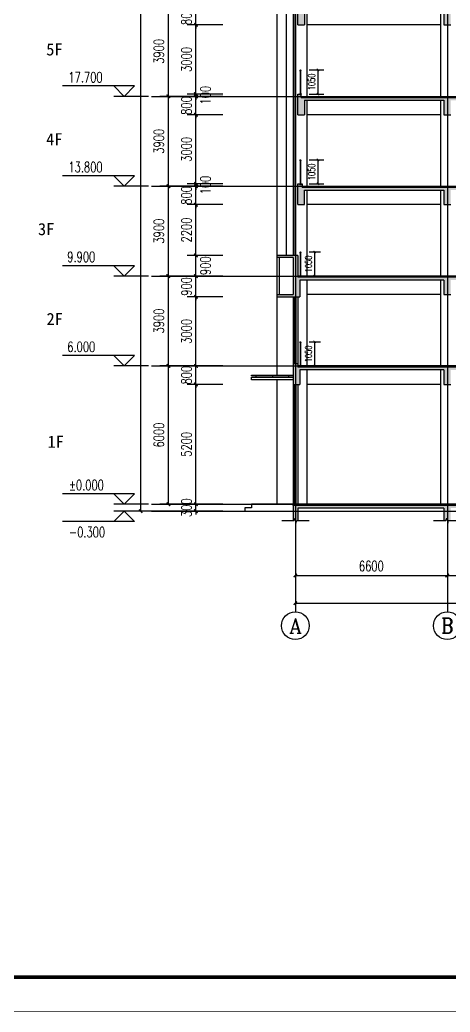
# Model space of a CAD drawing. Extents: x 1738711 to 2346805, y 1189731 to 2516152.
# Drawn here: x 2172381 to 2191072, y 1651790 to 1694852 of the extents above; entities that cross this region are included whole.
import ezdxf
from ezdxf.enums import TextEntityAlignment as Align

# ---------------------------------------------------------------- set-up
doc = ezdxf.new("R2010")
doc.units = 0
doc.header["$LTSCALE"] = 1000
doc.header["$MEASUREMENT"] = 0
for name, color, linetype, lineweight in [('_0', 7, 'Continuous', 25), ('填充', 252, 'Continuous', 5), ('栏杆', 6, 'Continuous', 15)]:
    doc.layers.add(name, color=color, linetype=linetype, lineweight=lineweight)
for name, color, linetype in [('AXIS', 3, 'Continuous'), ('AXIS_TEXT', 7, 'Continuous'), ('CONTINUOUS', 7, 'Continuous'), ('DIM_ELEV', 3, 'Continuous'), ('DIM_SYMB', 3, 'Continuous'), ('DOTE', 1, 'Continuous'), ('PUB_DIM', 3, 'Continuous'), ('PUB_TEXT', 7, 'Continuous'), ('TK', 4, 'Continuous'), ('WALL', 40, 'Continuous'), ('WINDOW', 144, 'Continuous'), ('切线', 35, 'Continuous'), ('看线', 8, 'Continuous')]:
    doc.layers.add(name, color=color, linetype=linetype)
doc.styles.add('_TCH_AXIS', font='COMPLEX', dxfattribs={"bigfont": 'GBCBIG'})
doc.styles.add('_TCH_DIM', font='SIMPLEX', dxfattribs={"bigfont": 'GBCBIG'})
doc.styles.add('_TCH_DIM_T3', font='SIMPLEX', dxfattribs={"width": 0.705882, "bigfont": 'GBCBIG'})
doc.styles.add('COMPLEX', font='COMPLEX')
doc.styles.add('STW', font='simhei_0.ttf')
doc.styles.add('宋体', font='SIMSUN.TTF', dxfattribs={"width": 0.75})
doc.dimstyles.new('_TCH_ARCH&&100', dxfattribs={"dimtxt": 297.5, "dimasz": 100, "dimexe": 250, "dimexo": 300, "dimgap": 126.25, "dimtad": 1, "dimdec": 0, "dimzin": 0, "dimdsep": 46, "dimtxsty": '_TCH_DIM_T3', "dimblk": 'ARCHTICK', "dimcen": 0.09, "dimclrt": 7, "dimazin": 2, "dimtfac": 1, "dimtdec": 0, "dimtix": 1, "dimtmove": 2, "dimatfit": 3, "dimfxl": 1, "dimtolj": 1, "dimtzin": 0, "dimarcsym": 0})
doc.dimstyles.new('_TCH_ARCH&&150', dxfattribs={"dimtxt": 446.25, "dimasz": 150, "dimexe": 375, "dimexo": 450, "dimgap": 189.375, "dimtad": 1, "dimdec": 0, "dimzin": 0, "dimdsep": 46, "dimtxsty": '_TCH_DIM_T3', "dimblk": 'ARCHTICK', "dimcen": 0.09, "dimclrt": 7, "dimazin": 2, "dimtfac": 1, "dimtdec": 0, "dimtix": 1, "dimtmove": 2, "dimatfit": 3, "dimfxl": 1, "dimtolj": 1, "dimtzin": 0, "dimarcsym": 0})

# ---------------------------------------------------------------- blocks, each defined once
blk = doc.blocks.new('gdfdgdfgdfbvfcxv')
at = {"layer": '填充'}
blk.add_line((264925, -67479), (264925, -67589), dxfattribs=at)
for points in [[(264919, -67480), (264829, -67480, -1), (264829, -67468), (264919, -67468)], [(264919, -67588), (264829, -67588, 1), (264829, -67600), (264919, -67600)]]:
    blk.add_lwpolyline(points, format="xyb", dxfattribs=at)
blk.add_lwpolyline([(264911, -67634), (264911, -67434), (264919, -67434), (264919, -67634)], close=True, dxfattribs=at)
blk.add_lwpolyline([(264911, -67634), (264911, -67434), (264919, -67434), (264919, -67634)], close=True, dxfattribs=at)
for centre, radius, start, end in [((264919, -67483), 4.5, 318.23878, 90), ((264915, -67488), 9.2, 330.31985, 59.74924), ((264919, -67495), 4.5, 318.23878, 90), ((264919, -67501), 4.5, 318.23878, 90), ((264919, -67507), 4.5, 318.23878, 90), ((264919, -67513), 4.5, 318.23878, 90), ((264919, -67519), 4.5, 318.23878, 90), ((264919, -67525), 4.5, 318.23878, 90), ((264919, -67531), 4.5, 318.23878, 90), ((264919, -67537), 4.5, 318.23878, 90), ((264919, -67543), 4.5, 318.23878, 90), ((264919, -67549), 4.5, 318.23878, 90), ((264919, -67555), 4.5, 318.23878, 90), ((264919, -67561), 4.5, 318.23878, 90), ((264919, -67567), 4.5, 318.23878, 90), ((264919, -67573), 4.5, 318.23878, 90), ((264919, -67579), 4.5, 318.23878, 90), ((264919, -67585), 4.5, 269.99996, 90)]:
    blk.add_arc(centre, radius, start, end, dxfattribs=at)
blk = doc.blocks.new('ghwerGWEGWEGW')
at = {"layer": '栏杆', "color": 6, "ltscale": 100}
for points in [[(2184611, 1556743), (2184611, 1557732)], [(2184641, 1556743), (2184641, 1557732)]]:
    blk.add_lwpolyline(points, dxfattribs=at)
blk.add_circle((2184626, 1557758), 30, dxfattribs=at)
at = {"layer": 'CONTINUOUS', "xscale": -0.384000000001397, "yscale": 0.384000000001397, "zscale": 0.384000000001397, "rotation": 270}
blk.add_blockref('gdfdgdfgdfbvfcxv', (2210561, 1455012), dxfattribs=at)
blk = doc.blocks.new('_ArchTick')
at = {"color": 0, "linetype": 'ByBlock', "const_width": 0.4}
blk.add_lwpolyline([(-0.5, -0.5), (0.5, 0.5)], dxfattribs=at)
blk = doc.blocks.new('*D3971')
at = {"layer": 'Defpoints', "color": 0, "transparency": 16777216}
for p in [(2184648, 1553988), (2185332, 1553988), (2184648, 1552938)]:
    blk.add_point(p, dxfattribs=at)
at = {"layer": 'PUB_DIM', "color": 0, "lineweight": -2, "transparency": 16777216}
for p, q in [((2184948, 1553988), (2185582, 1553988)), ((2185332, 1552938), (2185332, 1553988)), ((2184948, 1552938), (2185582, 1552938))]:
    blk.add_line(p, q, dxfattribs=at)
at = {"layer": 'PUB_DIM', "color": 0, "lineweight": -2, "transparency": 16777216, "xscale": 100, "yscale": 100, "zscale": 100}
for p, rotation in [((2185332, 1553988), 90), ((2185332, 1552938), 270)]:
    blk.add_blockref('_ArchTick', p, dxfattribs=dict(at, rotation=rotation))
at = {"layer": 'PUB_DIM', "color": 7, "transparency": 16777216, "insert": (2185057, 1553463), "char_height": 297.5, "attachment_point": 5, "rotation": 90, "style": '_TCH_DIM_T3'}
blk.add_mtext('\\A1;1050', dxfattribs=at)
blk = doc.blocks.new('hjashrtahreahe')
at = {"layer": 'TK', "color": 7, "const_width": 25}
blk.add_lwpolyline([(0, 59400), (84100, 59400), (84100, 0), (0, 0)], close=True, dxfattribs=at)
at = {"layer": 'TK', "color": 3, "const_width": 100}
blk.add_lwpolyline([(2500, 1000), (2500, 58400), (83100, 58400), (83100, 1000)], close=True, dxfattribs=at)
at = {"layer": 'TK', "style": '宋体', "width": 0.75}
for tag, height, p in [('项目负责人', 350, (6003, 57089)), ('专业负责人', 350, (6003, 56224)), ('设计人', 350, (6003, 55419)), ('版号1', 250, (77304, 22193)), ('时间1', 250, (82405, 22193)), ('版号2', 250, (77304, 21593)), ('时间2', 250, (82405, 21593)), ('版号3', 250, (77304, 20993)), ('时间3', 250, (82405, 20993)), ('建筑会签', 0.0001, (78978, 2403)), ('电气会签', 0.0001, (82128, 2403)), ('结构会签', 0.0001, (78978, 1803)), ('暖通会签', 0.0001, (82128, 1803)), ('给排水会签', 0.0001, (78978, 1250)), ('智能化会签', 0.0001, (82128, 1250))]:
    blk.add_attdef(tag, text='', height=height, dxfattribs=at).set_placement(p, align=Align.CENTER)
for tag, p in [('合作设计单位', (80816, 48986)), ('版号说明1', (79854, 22318)), ('版号说明2', (79854, 21718)), ('版号说明3', (79854, 21118)), ('浙江绿储科技有限公司', (80545, 16036)), ('百兆瓦级集中式熔盐储能关键', (80545, 14953)), ('设备研发及制造基地项目', (80545, 14603)), ('1#研发楼', (80545, 13636)), ('图名', (80545, 12436)), ('工程编号', (78978, 11461)), ('子项编号', (82128, 11461)), ('建筑', (78978, 10711)), ('图号', (82128, 10711)), ('施工图', (78978, 9961)), ('2023.03', (82128, 9961)), ('审定', (79353, 8461)), ('审核', (79353, 7711)), ('工程负责', (79353, 6961)), ('专业负责', (79353, 6211)), ('设计', (79353, 5461)), ('制图', (79353, 4711)), ('校对', (79353, 3961))]:
    blk.add_attdef(tag, text='', height=250, dxfattribs=at).set_placement(p, align=Align.MIDDLE_CENTER)
blk = doc.blocks.new('*D3251')
at = {"layer": 'Defpoints', "color": 0, "transparency": 16777216}
for p in [(2184648, 1684782), (2185191, 1684782), (2184648, 1683732)]:
    blk.add_point(p, dxfattribs=at)
at = {"layer": 'PUB_DIM', "color": 0, "lineweight": -2, "transparency": 16777216}
for p, q in [((2184948, 1684782), (2185441, 1684782)), ((2185191, 1683732), (2185191, 1684782)), ((2184948, 1683732), (2185441, 1683732))]:
    blk.add_line(p, q, dxfattribs=at)
at = {"layer": 'PUB_DIM', "color": 0, "lineweight": -2, "transparency": 16777216, "xscale": 100, "yscale": 100, "zscale": 100}
for p, rotation in [((2185191, 1684782), 90), ((2185191, 1683732), 270)]:
    blk.add_blockref('_ArchTick', p, dxfattribs=dict(at, rotation=rotation))
at = {"layer": 'PUB_DIM', "color": 7, "transparency": 16777216, "insert": (2184916, 1684257), "char_height": 297.5, "attachment_point": 5, "rotation": 90, "style": '_TCH_DIM_T3'}
blk.add_mtext('\\A1;1050', dxfattribs=at)
blk = doc.blocks.new('*D3252')
at = {"layer": 'Defpoints', "color": 0, "transparency": 16777216}
for p in [(2184648, 1680882), (2185191, 1680882), (2184648, 1679832)]:
    blk.add_point(p, dxfattribs=at)
at = {"layer": 'PUB_DIM', "color": 0, "lineweight": -2, "transparency": 16777216}
for p, q in [((2184948, 1680882), (2185441, 1680882)), ((2185191, 1679832), (2185191, 1680882)), ((2184948, 1679832), (2185441, 1679832))]:
    blk.add_line(p, q, dxfattribs=at)
at = {"layer": 'PUB_DIM', "color": 0, "lineweight": -2, "transparency": 16777216, "xscale": 100, "yscale": 100, "zscale": 100}
for p, rotation in [((2185191, 1680882), 90), ((2185191, 1679832), 270)]:
    blk.add_blockref('_ArchTick', p, dxfattribs=dict(at, rotation=rotation))
at = {"layer": 'PUB_DIM', "color": 7, "transparency": 16777216, "insert": (2184916, 1680357), "char_height": 297.5, "attachment_point": 5, "rotation": 90, "style": '_TCH_DIM_T3'}
blk.add_mtext('\\A1;1050', dxfattribs=at)
blk = doc.blocks.new('*D3268')
at = {"layer": 'Defpoints', "color": 0, "transparency": 16777216}
for p in [(2178831, 1679832), (2180450, 1679832), (2180450, 1673832)]:
    blk.add_point(p, dxfattribs=at)
at = {"layer": 'PUB_DIM', "color": 0, "lineweight": -2, "transparency": 16777216}
for p, q in [((2180000, 1679832), (2178456, 1679832)), ((2178831, 1673832), (2178831, 1679832)), ((2180000, 1673832), (2178456, 1673832))]:
    blk.add_line(p, q, dxfattribs=at)
at = {"layer": 'PUB_DIM', "color": 0, "lineweight": -2, "transparency": 16777216, "xscale": 150, "yscale": 150, "zscale": 150}
for p, rotation in [((2178831, 1679832), 90), ((2178831, 1673832), 270)]:
    blk.add_blockref('_ArchTick', p, dxfattribs=dict(at, rotation=rotation))
at = {"layer": 'PUB_DIM', "color": 7, "transparency": 16777216, "insert": (2178419, 1676832), "char_height": 446.2, "attachment_point": 5, "rotation": 90, "style": '_TCH_DIM_T3'}
blk.add_mtext('\\A1;6000', dxfattribs=at)
blk = doc.blocks.new('*D3269')
at = {"layer": 'Defpoints', "color": 0, "transparency": 16777216}
for p in [(2178831, 1683732), (2180450, 1683732), (2180450, 1679832)]:
    blk.add_point(p, dxfattribs=at)
at = {"layer": 'PUB_DIM', "color": 0, "lineweight": -2, "transparency": 16777216}
for p, q in [((2180000, 1683732), (2178456, 1683732)), ((2178831, 1679832), (2178831, 1683732)), ((2180000, 1679832), (2178456, 1679832))]:
    blk.add_line(p, q, dxfattribs=at)
at = {"layer": 'PUB_DIM', "color": 0, "lineweight": -2, "transparency": 16777216, "xscale": 150, "yscale": 150, "zscale": 150}
for p, rotation in [((2178831, 1683732), 90), ((2178831, 1679832), 270)]:
    blk.add_blockref('_ArchTick', p, dxfattribs=dict(at, rotation=rotation))
at = {"layer": 'PUB_DIM', "color": 7, "transparency": 16777216, "insert": (2178419, 1681782), "char_height": 446.2, "attachment_point": 5, "rotation": 90, "style": '_TCH_DIM_T3'}
blk.add_mtext('\\A1;3900', dxfattribs=at)
blk = doc.blocks.new('*D3270')
at = {"layer": 'Defpoints', "color": 0, "transparency": 16777216}
for p in [(2178831, 1687632), (2180450, 1687632), (2180450, 1683732)]:
    blk.add_point(p, dxfattribs=at)
at = {"layer": 'PUB_DIM', "color": 0, "lineweight": -2, "transparency": 16777216}
for p, q in [((2180000, 1687632), (2178456, 1687632)), ((2178831, 1683732), (2178831, 1687632)), ((2180000, 1683732), (2178456, 1683732))]:
    blk.add_line(p, q, dxfattribs=at)
at = {"layer": 'PUB_DIM', "color": 0, "lineweight": -2, "transparency": 16777216, "xscale": 150, "yscale": 150, "zscale": 150}
for p, rotation in [((2178831, 1687632), 90), ((2178831, 1683732), 270)]:
    blk.add_blockref('_ArchTick', p, dxfattribs=dict(at, rotation=rotation))
at = {"layer": 'PUB_DIM', "color": 7, "transparency": 16777216, "insert": (2178419, 1685682), "char_height": 446.2, "attachment_point": 5, "rotation": 90, "style": '_TCH_DIM_T3'}
blk.add_mtext('\\A1;3900', dxfattribs=at)
blk = doc.blocks.new('*D3271')
at = {"layer": 'Defpoints', "color": 0, "transparency": 16777216}
for p in [(2178831, 1691532), (2180450, 1691532), (2180450, 1687632)]:
    blk.add_point(p, dxfattribs=at)
at = {"layer": 'PUB_DIM', "color": 0, "lineweight": -2, "transparency": 16777216}
for p, q in [((2180000, 1691532), (2178456, 1691532)), ((2178831, 1687632), (2178831, 1691532)), ((2180000, 1687632), (2178456, 1687632))]:
    blk.add_line(p, q, dxfattribs=at)
at = {"layer": 'PUB_DIM', "color": 0, "lineweight": -2, "transparency": 16777216, "xscale": 150, "yscale": 150, "zscale": 150}
for p, rotation in [((2178831, 1691532), 90), ((2178831, 1687632), 270)]:
    blk.add_blockref('_ArchTick', p, dxfattribs=dict(at, rotation=rotation))
at = {"layer": 'PUB_DIM', "color": 7, "transparency": 16777216, "insert": (2178419, 1689582), "char_height": 446.2, "attachment_point": 5, "rotation": 90, "style": '_TCH_DIM_T3'}
blk.add_mtext('\\A1;3900', dxfattribs=at)
blk = doc.blocks.new('*D3272')
at = {"layer": 'Defpoints', "color": 0, "transparency": 16777216}
for p in [(2178831, 1695432), (2180450, 1695432), (2180450, 1691532)]:
    blk.add_point(p, dxfattribs=at)
at = {"layer": 'PUB_DIM', "color": 0, "lineweight": -2, "transparency": 16777216}
for p, q in [((2180000, 1695432), (2178456, 1695432)), ((2178831, 1691532), (2178831, 1695432)), ((2180000, 1691532), (2178456, 1691532))]:
    blk.add_line(p, q, dxfattribs=at)
at = {"layer": 'PUB_DIM', "color": 0, "lineweight": -2, "transparency": 16777216, "xscale": 150, "yscale": 150, "zscale": 150}
for p, rotation in [((2178831, 1695432), 90), ((2178831, 1691532), 270)]:
    blk.add_blockref('_ArchTick', p, dxfattribs=dict(at, rotation=rotation))
at = {"layer": 'PUB_DIM', "color": 7, "transparency": 16777216, "insert": (2178419, 1693482), "char_height": 446.2, "attachment_point": 5, "rotation": 90, "style": '_TCH_DIM_T3'}
blk.add_mtext('\\A1;3900', dxfattribs=at)
blk = doc.blocks.new('*D3280')
at = {"layer": 'Defpoints', "color": 0, "transparency": 16777216}
for p in [(2177631, 1721832), (2181650, 1721832), (2181650, 1673532)]:
    blk.add_point(p, dxfattribs=at)
at = {"layer": 'PUB_DIM', "color": 0, "lineweight": -2, "transparency": 16777216}
for p, q in [((2181200, 1721832), (2177256, 1721832)), ((2177631, 1673532), (2177631, 1721832)), ((2181200, 1673532), (2177256, 1673532))]:
    blk.add_line(p, q, dxfattribs=at)
at = {"layer": 'PUB_DIM', "color": 0, "lineweight": -2, "transparency": 16777216, "xscale": 150, "yscale": 150, "zscale": 150}
for p, rotation in [((2177631, 1721832), 90), ((2177631, 1673532), 270)]:
    blk.add_blockref('_ArchTick', p, dxfattribs=dict(at, rotation=rotation))
at = {"layer": 'PUB_DIM', "color": 7, "transparency": 16777216, "insert": (2177219, 1697682), "char_height": 446.2, "attachment_point": 5, "rotation": 90, "style": '_TCH_DIM_T3'}
blk.add_mtext('\\A1;48300', dxfattribs=at)
blk = doc.blocks.new('*D3281')
at = {"layer": 'Defpoints', "color": 0, "transparency": 16777216}
for p in [(2180031, 1673832), (2181650, 1673832), (2181650, 1673532)]:
    blk.add_point(p, dxfattribs=at)
at = {"layer": 'PUB_DIM', "color": 0, "lineweight": -2, "transparency": 16777216}
for p, q in [((2181200, 1673832), (2179656, 1673832)), ((2180031, 1673832), (2180031, 1673982)), ((2180031, 1673532), (2180031, 1673832)), ((2181200, 1673532), (2179656, 1673532)), ((2180031, 1673532), (2180031, 1673382))]:
    blk.add_line(p, q, dxfattribs=at)
at = {"layer": 'PUB_DIM', "color": 0, "lineweight": -2, "transparency": 16777216, "xscale": 150, "yscale": 150, "zscale": 150}
for p, rotation in [((2180031, 1673832), 270), ((2180031, 1673532), 90)]:
    blk.add_blockref('_ArchTick', p, dxfattribs=dict(at, rotation=rotation))
at = {"layer": 'PUB_DIM', "color": 7, "transparency": 16777216, "insert": (2179619, 1673682), "char_height": 446.2, "attachment_point": 5, "rotation": 90, "style": '_TCH_DIM_T3'}
blk.add_mtext('\\A1;300', dxfattribs=at)
blk = doc.blocks.new('*D3282')
at = {"layer": 'Defpoints', "color": 0, "transparency": 16777216}
for p in [(2180031, 1679032), (2181650, 1679032), (2181650, 1673832)]:
    blk.add_point(p, dxfattribs=at)
at = {"layer": 'PUB_DIM', "color": 0, "lineweight": -2, "transparency": 16777216}
for p, q in [((2181200, 1679032), (2179656, 1679032)), ((2180031, 1673832), (2180031, 1679032)), ((2181200, 1673832), (2179656, 1673832))]:
    blk.add_line(p, q, dxfattribs=at)
at = {"layer": 'PUB_DIM', "color": 0, "lineweight": -2, "transparency": 16777216, "xscale": 150, "yscale": 150, "zscale": 150}
for p, rotation in [((2180031, 1679032), 90), ((2180031, 1673832), 270)]:
    blk.add_blockref('_ArchTick', p, dxfattribs=dict(at, rotation=rotation))
at = {"layer": 'PUB_DIM', "color": 7, "transparency": 16777216, "insert": (2179619, 1676432), "char_height": 446.2, "attachment_point": 5, "rotation": 90, "style": '_TCH_DIM_T3'}
blk.add_mtext('\\A1;5200', dxfattribs=at)
blk = doc.blocks.new('*D3283')
at = {"layer": 'Defpoints', "color": 0, "transparency": 16777216}
for p in [(2180031, 1679832), (2181650, 1679832), (2181650, 1679032)]:
    blk.add_point(p, dxfattribs=at)
at = {"layer": 'PUB_DIM', "color": 0, "lineweight": -2, "transparency": 16777216}
for p, q in [((2180031, 1679832), (2180031, 1679982)), ((2181200, 1679832), (2179656, 1679832)), ((2180031, 1679032), (2180031, 1679832)), ((2181200, 1679032), (2179656, 1679032)), ((2180031, 1679032), (2180031, 1678882))]:
    blk.add_line(p, q, dxfattribs=at)
at = {"layer": 'PUB_DIM', "color": 0, "lineweight": -2, "transparency": 16777216, "xscale": 150, "yscale": 150, "zscale": 150}
for p, rotation in [((2180031, 1679832), 270), ((2180031, 1679032), 90)]:
    blk.add_blockref('_ArchTick', p, dxfattribs=dict(at, rotation=rotation))
at = {"layer": 'PUB_DIM', "color": 7, "transparency": 16777216, "insert": (2179619, 1679432), "char_height": 446.2, "attachment_point": 5, "rotation": 90, "style": '_TCH_DIM_T3'}
blk.add_mtext('\\A1;800', dxfattribs=at)
blk = doc.blocks.new('*D3284')
at = {"layer": 'Defpoints', "color": 0, "transparency": 16777216}
for p in [(2180031, 1682832), (2181650, 1682832), (2181650, 1679832)]:
    blk.add_point(p, dxfattribs=at)
at = {"layer": 'PUB_DIM', "color": 0, "lineweight": -2, "transparency": 16777216}
for p, q in [((2181200, 1682832), (2179656, 1682832)), ((2180031, 1679832), (2180031, 1682832)), ((2181200, 1679832), (2179656, 1679832))]:
    blk.add_line(p, q, dxfattribs=at)
at = {"layer": 'PUB_DIM', "color": 0, "lineweight": -2, "transparency": 16777216, "xscale": 150, "yscale": 150, "zscale": 150}
for p, rotation in [((2180031, 1682832), 90), ((2180031, 1679832), 270)]:
    blk.add_blockref('_ArchTick', p, dxfattribs=dict(at, rotation=rotation))
at = {"layer": 'PUB_DIM', "color": 7, "transparency": 16777216, "insert": (2179619, 1681332), "char_height": 446.2, "attachment_point": 5, "rotation": 90, "style": '_TCH_DIM_T3'}
blk.add_mtext('\\A1;3000', dxfattribs=at)
blk = doc.blocks.new('*D3285')
at = {"layer": 'Defpoints', "color": 0, "transparency": 16777216}
for p in [(2180031, 1683732), (2181650, 1683732), (2181650, 1682832)]:
    blk.add_point(p, dxfattribs=at)
at = {"layer": 'PUB_DIM', "color": 0, "lineweight": -2, "transparency": 16777216}
for p, q in [((2181200, 1683732), (2179656, 1683732)), ((2180031, 1683732), (2180031, 1683882)), ((2180031, 1682832), (2180031, 1683732)), ((2181200, 1682832), (2179656, 1682832)), ((2180031, 1682832), (2180031, 1682682))]:
    blk.add_line(p, q, dxfattribs=at)
at = {"layer": 'PUB_DIM', "color": 0, "lineweight": -2, "transparency": 16777216, "xscale": 150, "yscale": 150, "zscale": 150}
for p, rotation in [((2180031, 1683732), 270), ((2180031, 1682832), 90)]:
    blk.add_blockref('_ArchTick', p, dxfattribs=dict(at, rotation=rotation))
at = {"layer": 'PUB_DIM', "color": 7, "transparency": 16777216, "insert": (2179619, 1683282), "char_height": 446.2, "attachment_point": 5, "rotation": 90, "style": '_TCH_DIM_T3'}
blk.add_mtext('\\A1;900', dxfattribs=at)
blk = doc.blocks.new('*D3286')
at = {"layer": 'Defpoints', "color": 0, "transparency": 16777216}
for p in [(2180031, 1684632), (2181650, 1684632), (2181650, 1683732)]:
    blk.add_point(p, dxfattribs=at)
at = {"layer": 'PUB_DIM', "color": 0, "lineweight": -2, "transparency": 16777216}
for p, q in [((2181200, 1684632), (2179656, 1684632)), ((2180031, 1683732), (2180031, 1684632)), ((2181200, 1683732), (2179656, 1683732))]:
    blk.add_line(p, q, dxfattribs=at)
at = {"layer": 'PUB_DIM', "color": 0, "lineweight": -2, "transparency": 16777216, "xscale": 150, "yscale": 150, "zscale": 150}
for p, rotation in [((2180031, 1684632), 90), ((2180031, 1683732), 270)]:
    blk.add_blockref('_ArchTick', p, dxfattribs=dict(at, rotation=rotation))
at = {"layer": 'PUB_DIM', "color": 7, "transparency": 16777216, "insert": (2180444, 1684182), "char_height": 446.2, "attachment_point": 5, "rotation": 90, "style": '_TCH_DIM_T3'}
blk.add_mtext('\\A1;900', dxfattribs=at)
blk = doc.blocks.new('*D3287')
at = {"layer": 'Defpoints', "color": 0, "transparency": 16777216}
for p in [(2180031, 1686832), (2181650, 1686832), (2181650, 1684632)]:
    blk.add_point(p, dxfattribs=at)
at = {"layer": 'PUB_DIM', "color": 0, "lineweight": -2, "transparency": 16777216}
for p, q in [((2181200, 1686832), (2179656, 1686832)), ((2180031, 1684632), (2180031, 1686832)), ((2181200, 1684632), (2179656, 1684632))]:
    blk.add_line(p, q, dxfattribs=at)
at = {"layer": 'PUB_DIM', "color": 0, "lineweight": -2, "transparency": 16777216, "xscale": 150, "yscale": 150, "zscale": 150}
for p, rotation in [((2180031, 1686832), 90), ((2180031, 1684632), 270)]:
    blk.add_blockref('_ArchTick', p, dxfattribs=dict(at, rotation=rotation))
at = {"layer": 'PUB_DIM', "color": 7, "transparency": 16777216, "insert": (2179619, 1685732), "char_height": 446.2, "attachment_point": 5, "rotation": 90, "style": '_TCH_DIM_T3'}
blk.add_mtext('\\A1;2200', dxfattribs=at)
blk = doc.blocks.new('*D3288')
at = {"layer": 'Defpoints', "color": 0, "transparency": 16777216}
for p in [(2180031, 1687632), (2181650, 1687632), (2181650, 1686832)]:
    blk.add_point(p, dxfattribs=at)
at = {"layer": 'PUB_DIM', "color": 0, "lineweight": -2, "transparency": 16777216}
for p, q in [((2181200, 1687632), (2179656, 1687632)), ((2180031, 1687632), (2180031, 1687782)), ((2180031, 1686832), (2180031, 1687632)), ((2181200, 1686832), (2179656, 1686832)), ((2180031, 1686832), (2180031, 1686682))]:
    blk.add_line(p, q, dxfattribs=at)
at = {"layer": 'PUB_DIM', "color": 0, "lineweight": -2, "transparency": 16777216, "xscale": 150, "yscale": 150, "zscale": 150}
for p, rotation in [((2180031, 1687632), 270), ((2180031, 1686832), 90)]:
    blk.add_blockref('_ArchTick', p, dxfattribs=dict(at, rotation=rotation))
at = {"layer": 'PUB_DIM', "color": 7, "transparency": 16777216, "insert": (2179619, 1687232), "char_height": 446.2, "attachment_point": 5, "rotation": 90, "style": '_TCH_DIM_T3'}
blk.add_mtext('\\A1;800', dxfattribs=at)
blk = doc.blocks.new('*D3289')
at = {"layer": 'Defpoints', "color": 0, "transparency": 16777216}
for p in [(2180031, 1687732), (2181650, 1687732), (2181650, 1687632)]:
    blk.add_point(p, dxfattribs=at)
at = {"layer": 'PUB_DIM', "color": 0, "lineweight": -2, "transparency": 16777216}
for p, q in [((2181200, 1687732), (2179656, 1687732)), ((2181200, 1687632), (2179656, 1687632)), ((2180031, 1687732), (2180031, 1687882)), ((2180031, 1687632), (2180031, 1687732)), ((2180031, 1687632), (2180031, 1687482))]:
    blk.add_line(p, q, dxfattribs=at)
at = {"layer": 'PUB_DIM', "color": 0, "lineweight": -2, "transparency": 16777216, "xscale": 150, "yscale": 150, "zscale": 150}
for p, rotation in [((2180031, 1687732), 270), ((2180031, 1687632), 90)]:
    blk.add_blockref('_ArchTick', p, dxfattribs=dict(at, rotation=rotation))
at = {"layer": 'PUB_DIM', "color": 7, "transparency": 16777216, "insert": (2180444, 1687682), "char_height": 446.2, "attachment_point": 5, "rotation": 90, "style": '_TCH_DIM_T3'}
blk.add_mtext('\\A1;100', dxfattribs=at)
blk = doc.blocks.new('*D3290')
at = {"layer": 'Defpoints', "color": 0, "transparency": 16777216}
for p in [(2180031, 1690732), (2181650, 1690732), (2181650, 1687732)]:
    blk.add_point(p, dxfattribs=at)
at = {"layer": 'PUB_DIM', "color": 0, "lineweight": -2, "transparency": 16777216}
for p, q in [((2181200, 1690732), (2179656, 1690732)), ((2180031, 1687732), (2180031, 1690732)), ((2181200, 1687732), (2179656, 1687732))]:
    blk.add_line(p, q, dxfattribs=at)
at = {"layer": 'PUB_DIM', "color": 0, "lineweight": -2, "transparency": 16777216, "xscale": 150, "yscale": 150, "zscale": 150}
for p, rotation in [((2180031, 1690732), 90), ((2180031, 1687732), 270)]:
    blk.add_blockref('_ArchTick', p, dxfattribs=dict(at, rotation=rotation))
at = {"layer": 'PUB_DIM', "color": 7, "transparency": 16777216, "insert": (2179619, 1689232), "char_height": 446.2, "attachment_point": 5, "rotation": 90, "style": '_TCH_DIM_T3'}
blk.add_mtext('\\A1;3000', dxfattribs=at)
blk = doc.blocks.new('*D3291')
at = {"layer": 'Defpoints', "color": 0, "transparency": 16777216}
for p in [(2180031, 1691532), (2181650, 1691532), (2181650, 1690732)]:
    blk.add_point(p, dxfattribs=at)
at = {"layer": 'PUB_DIM', "color": 0, "lineweight": -2, "transparency": 16777216}
for p, q in [((2181200, 1691532), (2179656, 1691532)), ((2180031, 1691532), (2180031, 1691682)), ((2180031, 1690732), (2180031, 1691532)), ((2181200, 1690732), (2179656, 1690732)), ((2180031, 1690732), (2180031, 1690582))]:
    blk.add_line(p, q, dxfattribs=at)
at = {"layer": 'PUB_DIM', "color": 0, "lineweight": -2, "transparency": 16777216, "xscale": 150, "yscale": 150, "zscale": 150}
for p, rotation in [((2180031, 1691532), 270), ((2180031, 1690732), 90)]:
    blk.add_blockref('_ArchTick', p, dxfattribs=dict(at, rotation=rotation))
at = {"layer": 'PUB_DIM', "color": 7, "transparency": 16777216, "insert": (2179619, 1691132), "char_height": 446.2, "attachment_point": 5, "rotation": 90, "style": '_TCH_DIM_T3'}
blk.add_mtext('\\A1;800', dxfattribs=at)
blk = doc.blocks.new('*D3292')
at = {"layer": 'Defpoints', "color": 0, "transparency": 16777216}
for p in [(2180031, 1691632), (2181650, 1691632), (2181650, 1691532)]:
    blk.add_point(p, dxfattribs=at)
at = {"layer": 'PUB_DIM', "color": 0, "lineweight": -2, "transparency": 16777216}
for p, q in [((2181200, 1691632), (2179656, 1691632)), ((2181200, 1691532), (2179656, 1691532)), ((2180031, 1691632), (2180031, 1691782)), ((2180031, 1691532), (2180031, 1691632)), ((2180031, 1691532), (2180031, 1691382))]:
    blk.add_line(p, q, dxfattribs=at)
at = {"layer": 'PUB_DIM', "color": 0, "lineweight": -2, "transparency": 16777216, "xscale": 150, "yscale": 150, "zscale": 150}
for p, rotation in [((2180031, 1691632), 270), ((2180031, 1691532), 90)]:
    blk.add_blockref('_ArchTick', p, dxfattribs=dict(at, rotation=rotation))
at = {"layer": 'PUB_DIM', "color": 7, "transparency": 16777216, "insert": (2180444, 1691582), "char_height": 446.2, "attachment_point": 5, "rotation": 90, "style": '_TCH_DIM_T3'}
blk.add_mtext('\\A1;100', dxfattribs=at)
blk = doc.blocks.new('*D3293')
at = {"layer": 'Defpoints', "color": 0, "transparency": 16777216}
for p in [(2180031, 1694632), (2181650, 1694632), (2181650, 1691632)]:
    blk.add_point(p, dxfattribs=at)
at = {"layer": 'PUB_DIM', "color": 0, "lineweight": -2, "transparency": 16777216}
for p, q in [((2181200, 1694632), (2179656, 1694632)), ((2180031, 1691632), (2180031, 1694632)), ((2181200, 1691632), (2179656, 1691632))]:
    blk.add_line(p, q, dxfattribs=at)
at = {"layer": 'PUB_DIM', "color": 0, "lineweight": -2, "transparency": 16777216, "xscale": 150, "yscale": 150, "zscale": 150}
for p, rotation in [((2180031, 1694632), 90), ((2180031, 1691632), 270)]:
    blk.add_blockref('_ArchTick', p, dxfattribs=dict(at, rotation=rotation))
at = {"layer": 'PUB_DIM', "color": 7, "transparency": 16777216, "insert": (2179619, 1693132), "char_height": 446.2, "attachment_point": 5, "rotation": 90, "style": '_TCH_DIM_T3'}
blk.add_mtext('\\A1;3000', dxfattribs=at)
blk = doc.blocks.new('*D3294')
at = {"layer": 'Defpoints', "color": 0, "transparency": 16777216}
for p in [(2180031, 1695432), (2181650, 1695432), (2181650, 1694632)]:
    blk.add_point(p, dxfattribs=at)
at = {"layer": 'PUB_DIM', "color": 0, "lineweight": -2, "transparency": 16777216}
for p, q in [((2181200, 1695432), (2179656, 1695432)), ((2180031, 1695432), (2180031, 1695582)), ((2180031, 1694632), (2180031, 1695432)), ((2181200, 1694632), (2179656, 1694632)), ((2180031, 1694632), (2180031, 1694482))]:
    blk.add_line(p, q, dxfattribs=at)
at = {"layer": 'PUB_DIM', "color": 0, "lineweight": -2, "transparency": 16777216, "xscale": 150, "yscale": 150, "zscale": 150}
for p, rotation in [((2180031, 1695432), 270), ((2180031, 1694632), 90)]:
    blk.add_blockref('_ArchTick', p, dxfattribs=dict(at, rotation=rotation))
at = {"layer": 'PUB_DIM', "color": 7, "transparency": 16777216, "insert": (2179619, 1695032), "char_height": 446.2, "attachment_point": 5, "rotation": 90, "style": '_TCH_DIM_T3'}
blk.add_mtext('\\A1;800', dxfattribs=at)
blk = doc.blocks.new('*D3315')
at = {"layer": 'AXIS', "color": 0, "lineweight": -2, "transparency": 16777216}
for p, q in [((2184349, 1672946), (2184349, 1670361)), ((2190949, 1672946), (2190949, 1670361)), ((2184349, 1670736), (2190949, 1670736))]:
    blk.add_line(p, q, dxfattribs=at)
at = {"layer": 'Defpoints', "color": 0, "transparency": 16777216}
for p in [(2184349, 1673396), (2190949, 1673396), (2190949, 1670736)]:
    blk.add_point(p, dxfattribs=at)
at = {"layer": 'AXIS', "color": 0, "lineweight": -2, "transparency": 16777216, "xscale": 150, "yscale": 150, "zscale": 150, "rotation": 180}
blk.add_blockref('_ArchTick', (2184349, 1670736), dxfattribs=at)
at = {"layer": 'AXIS', "color": 0, "lineweight": -2, "transparency": 16777216, "xscale": 150, "yscale": 150, "zscale": 150}
blk.add_blockref('_ArchTick', (2190949, 1670736), dxfattribs=at)
at = {"layer": 'AXIS', "color": 7, "transparency": 16777216, "insert": (2187649, 1671149), "char_height": 446.2, "attachment_point": 5, "style": '_TCH_DIM_T3'}
blk.add_mtext('\\A1;6600', dxfattribs=at)
blk = doc.blocks.new('*D3316')
at = {"layer": 'AXIS', "color": 0, "lineweight": -2, "transparency": 16777216}
for p, q in [((2190949, 1672946), (2190949, 1670361)), ((2197549, 1672946), (2197549, 1670361)), ((2190949, 1670736), (2197549, 1670736))]:
    blk.add_line(p, q, dxfattribs=at)
at = {"layer": 'Defpoints', "color": 0, "transparency": 16777216}
for p in [(2190949, 1673396), (2197549, 1673396), (2197549, 1670736)]:
    blk.add_point(p, dxfattribs=at)
at = {"layer": 'AXIS', "color": 0, "lineweight": -2, "transparency": 16777216, "xscale": 150, "yscale": 150, "zscale": 150, "rotation": 180}
blk.add_blockref('_ArchTick', (2190949, 1670736), dxfattribs=at)
at = {"layer": 'AXIS', "color": 0, "lineweight": -2, "transparency": 16777216, "xscale": 150, "yscale": 150, "zscale": 150}
blk.add_blockref('_ArchTick', (2197549, 1670736), dxfattribs=at)
at = {"layer": 'AXIS', "color": 7, "transparency": 16777216, "insert": (2194249, 1671149), "char_height": 446.2, "attachment_point": 5, "style": '_TCH_DIM_T3'}
blk.add_mtext('\\A1;6600', dxfattribs=at)
blk = doc.blocks.new('*D3320')
at = {"layer": 'AXIS', "color": 0, "lineweight": -2, "transparency": 16777216}
for p, q in [((2184349, 1672946), (2184349, 1669161)), ((2217349, 1672946), (2217349, 1669161)), ((2184349, 1669536), (2217349, 1669536))]:
    blk.add_line(p, q, dxfattribs=at)
at = {"layer": 'Defpoints', "color": 0, "transparency": 16777216}
for p in [(2184349, 1673396), (2217349, 1673396), (2217349, 1669536)]:
    blk.add_point(p, dxfattribs=at)
at = {"layer": 'AXIS', "color": 0, "lineweight": -2, "transparency": 16777216, "xscale": 150, "yscale": 150, "zscale": 150, "rotation": 180}
blk.add_blockref('_ArchTick', (2184349, 1669536), dxfattribs=at)
at = {"layer": 'AXIS', "color": 0, "lineweight": -2, "transparency": 16777216, "xscale": 150, "yscale": 150, "zscale": 150}
blk.add_blockref('_ArchTick', (2217349, 1669536), dxfattribs=at)
at = {"layer": 'AXIS', "color": 7, "transparency": 16777216, "insert": (2200849, 1669949), "char_height": 446.2, "attachment_point": 5, "style": '_TCH_DIM_T3'}
blk.add_mtext('\\A1;33000', dxfattribs=at)
blk = doc.blocks.new('_AXISO')
blk.add_circle((0, 0), 0.5)
at = {"layer": 'AXIS_TEXT', "style": 'COMPLEX', "width": 1.041667}
blk.add_attdef('A', text='', height=0.56, dxfattribs=at).set_placement((-0.25, -0.28), (0.25, -0.28), align=Align.FIT)
blk = doc.blocks.new('hertareahehjh')
at = {"layer": '填充'}
h = blk.add_hatch(color=256, dxfattribs=at)
h.paths.add_polyline_path([(2204048.9, 1556688.3), (2184598.9, 1556688.3), (2184598.9, 1556838.3), (2184448.9, 1556838.3), (2184448.9, 1555938.3), (2184748.9, 1555938.3), (2184748.9, 1556568.3), (2190798.9, 1556568.3), (2190798.9, 1555938.3), (2191098.9, 1555938.3), (2191098.9, 1556568.3), (2197398.9, 1556568.3), (2197398.9, 1555938.3), (2197698.9, 1555938.3), (2197698.9, 1556568.3), (2203748.9, 1556568.3), (2203748.9, 1555938.3), (2204048.9, 1555938.3)])
h.paths.add_polyline_path([(2203898.9, 1556838.3), (2203898.9, 1556688.3), (2204048.9, 1556688.3), (2204048.9, 1556838.3)])
at = {"layer": 'WALL'}
for p, q in [((2184448.9, 1555938.3), (2184448.9, 1556838.3)), ((2184448.9, 1556838.3), (2184598.9, 1556838.3)), ((2184598.9, 1556688.3), (2184598.9, 1556838.3)), ((2184598.9, 1556688.3), (2203898.9, 1556688.3)), ((2184748.9, 1556568.3), (2190798.9, 1556568.3)), ((2184748.9, 1556568.3), (2184748.9, 1555938.3)), ((2190798.9, 1556568.3), (2190798.9, 1555938.3)), ((2184448.9, 1555938.3), (2184748.9, 1555938.3)), ((2184648.9, 1555938.3), (2184648.9, 1555938.3)), ((2190798.9, 1555938.3), (2191098.9, 1555938.3))]:
    blk.add_line(p, q, dxfattribs=at)
at = {"layer": 'WINDOW'}
for p, q in [((2184248.9, 1556738.3), (2184248.9, 1552838.3)), ((2184278.9, 1556738.3), (2184278.9, 1552838.3))]:
    blk.add_line(p, q, dxfattribs=at)
at = {"layer": '切线'}
blk.add_line((2184598.9, 1556738.3), (2203898.9, 1556738.3), dxfattribs=at)
at = {"layer": '看线'}
for p, q in [((2183948.9, 1556738.3), (2183948.9, 1552838.3)), ((2184848.9, 1556568.3), (2184848.9, 1552838.3)), ((2190648.9, 1556568.3), (2190648.9, 1552838.3)), ((2190648.9, 1555938.3), (2184848.9, 1555938.3))]:
    blk.add_line(p, q, dxfattribs=at)
at = {"layer": '_0'}
blk.add_blockref('ghwerGWEGWEGW', (-56.5, -3800), dxfattribs=at)
at = {"layer": 'PUB_DIM'}
dim = blk.add_aligned_dim(p1=(2184647.9, 1552938.3), p2=(2184647.9, 1553988.3), distance=-683.8, dimstyle='_TCH_ARCH&&100', dxfattribs=at)
dim.commit()
dim.dimension.update_dxf_attribs({"geometry": '*D3971', "text_midpoint": (2185056.7, 1553463.3)})

msp = doc.modelspace()

# ---------------------------------------------------------------- hatches: boundary and pattern name
at = {"layer": '填充'}
h = msp.add_hatch(color=256, dxfattribs=at)
h.paths.add_polyline_path([(2184648.9, 1687582.3), (2184448.9, 1687582.3), (2184448.9, 1687732.3), (2184648.9, 1687732.3)])
h.paths.add_polyline_path([(2204048.9, 1686832.3), (2204048.9, 1687732.3), (2203848.9, 1687732.3), (2203848.9, 1687582.3), (2184448.9, 1687582.3), (2184448.9, 1686832.3), (2184748.9, 1686832.3), (2184748.9, 1687462.3), (2190798.9, 1687462.3), (2190798.9, 1686832.3), (2191098.9, 1686832.3), (2191098.9, 1687462.3), (2197398.9, 1687462.3), (2197398.9, 1686832.3), (2197698.9, 1686832.3), (2197698.9, 1687462.3), (2203748.9, 1687462.3), (2203748.9, 1686832.3)])
for points in [[(2204248.9, 1683562.3), (2207648.9, 1683562.3), (2207648.9, 1682832.3), (2207948.9, 1682832.3), (2207948.9, 1684632.3), (2207848.9, 1684632.3), (2207848.9, 1683682.3), (2204248.9, 1683682.3), (2204248.9, 1684632.3), (2204048.9, 1684632.3), (2204048.9, 1683682.3), (2184448.9, 1683682.3), (2184448.9, 1684632.3), (2183548.9, 1684632.3), (2183548.9, 1684532.3), (2184248.9, 1684532.3), (2184248.9, 1682932.3), (2183548.9, 1682932.3), (2183548.9, 1682832.3), (2184548.9, 1682832.3), (2184548.9, 1683562.3), (2190798.9, 1683562.3), (2190798.9, 1682932.3), (2191098.9, 1682932.3), (2191098.9, 1683562.3), (2197398.9, 1683562.3), (2197398.9, 1682932.3), (2197698.9, 1682932.3), (2197698.9, 1683562.3), (2203948.9, 1683562.3), (2203948.9, 1682832.3), (2204448.9, 1682832.3), (2204448.9, 1682932.3), (2204248.9, 1682932.3)], [(2184248.9, 1673119.8), (2184248.9, 1673782.3), (2204448.9, 1673782.3), (2204448.9, 1673119.8), (2204248.9, 1673119.8), (2204248.9, 1673662.3), (2197698.9, 1673662.3), (2197698.9, 1673119.8), (2197398.9, 1673119.8), (2197398.9, 1673662.3), (2191098.9, 1673662.3), (2191098.9, 1673119.8), (2190798.9, 1673119.8), (2190798.9, 1673662.3), (2184448.9, 1673662.3), (2184448.9, 1673119.8)]]:
    msp.add_hatch(color=256, dxfattribs=at).paths.add_polyline_path(points)
h = msp.add_hatch(color=256, dxfattribs=at)
h.paths.add_polyline_path([(2204448.9, 1679832.3), (2204248.9, 1679832.3), (2204248.9, 1679782.3), (2184448.9, 1679782.3), (2184448.9, 1679832.3), (2184248.9, 1679832.3), (2184248.9, 1679032.3), (2184548.9, 1679032.3), (2184548.9, 1679662.3), (2190798.9, 1679662.3), (2190798.9, 1679032.3), (2191098.9, 1679032.3), (2191098.9, 1679662.3), (2197398.9, 1679662.3), (2197398.9, 1679032.3), (2197698.9, 1679032.3), (2197698.9, 1679662.3), (2203948.9, 1679662.3), (2203948.9, 1679032.3), (2204448.9, 1679032.3)])
h.paths.add_polyline_path([(2204448.9, 1679932.3), (2204248.9, 1679932.3), (2204248.9, 1679832.3), (2204448.9, 1679832.3)])
h.paths.add_polyline_path([(2184448.9, 1679932.3), (2184248.9, 1679932.3), (2184248.9, 1679832.3), (2184448.9, 1679832.3)])

# ---------------------------------------------------------------- linework, layer by layer
at = {"layer": 'AXIS'}
for p, q in [((2184348.9, 1672910.6), (2184348.9, 1669161.2)), ((2190948.9, 1672910.6), (2190948.9, 1669161.2))]:
    msp.add_line(p, q, dxfattribs=at)
at = {"layer": 'DIM_ELEV'}
for p, q in [((2177367.4, 1691982.3), (2174235.4, 1691982.3)), ((2176917.4, 1691532.3), (2176467.4, 1691982.3)), ((2176917.4, 1691532.3), (2177367.4, 1691982.3)), ((2177967.4, 1691532.3), (2176467.4, 1691532.3)), ((2177367.4, 1688082.3), (2174235.4, 1688082.3)), ((2176917.4, 1687632.3), (2176467.4, 1688082.3)), ((2176917.4, 1687632.3), (2177367.4, 1688082.3)), ((2177967.4, 1687632.3), (2176467.4, 1687632.3)), ((2177367.4, 1684182.3), (2174235.4, 1684182.3)), ((2176917.4, 1683732.3), (2176467.4, 1684182.3)), ((2176917.4, 1683732.3), (2177367.4, 1684182.3)), ((2177967.4, 1683732.3), (2176467.4, 1683732.3)), ((2177367.4, 1680282.3), (2174235.4, 1680282.3)), ((2176917.4, 1679832.3), (2176467.4, 1680282.3)), ((2176917.4, 1679832.3), (2177367.4, 1680282.3)), ((2177967.4, 1679832.3), (2176467.4, 1679832.3)), ((2177367.4, 1674282.3), (2174235.4, 1674282.3)), ((2176917.4, 1673832.3), (2176467.4, 1674282.3)), ((2176917.4, 1673832.3), (2177367.4, 1674282.3)), ((2177967.4, 1673832.3), (2176467.4, 1673832.3)), ((2176917.4, 1673532.3), (2176467.4, 1673082.3)), ((2177967.4, 1673532.3), (2176467.4, 1673532.3)), ((2176917.4, 1673532.3), (2177367.4, 1673082.3)), ((2177367.4, 1673082.3), (2174235.4, 1673082.3))]:
    msp.add_line(p, q, dxfattribs=at)
at = {"layer": 'DIM_SYMB'}
for points in [[(2183758.2, 1673119.8), (2184296.5, 1673119.8), (2184334.7, 1673224.8), (2184371.7, 1673014.8), (2184409, 1673119.8), (2184947.2, 1673119.8)], [(2190351, 1673119.8), (2190889.3, 1673119.8), (2190927.5, 1673224.8), (2190964.5, 1673014.8), (2191001.8, 1673119.8), (2191540.1, 1673119.8)]]:
    msp.add_lwpolyline(points, dxfattribs=at)
at = {"layer": 'DOTE'}
for p, q in [((2184348.9, 1721832.3), (2184348.9, 1671171.9)), ((2190948.9, 1721832.3), (2190948.9, 1671171.9)), ((2178094.4, 1691532.3), (2223064.6, 1691532.3)), ((2178094.4, 1687632.3), (2223064.6, 1687632.3)), ((2178094.4, 1683732.3), (2223064.6, 1683732.3)), ((2178094.4, 1679832.3), (2223064.6, 1679832.3)), ((2178094.4, 1673832.3), (2223064.6, 1673832.3)), ((2178094.4, 1673532.3), (2223064.6, 1673532.3))]:
    msp.add_line(p, q, dxfattribs=at)
at = {"layer": 'WALL'}
for p, q in [((2184448.9, 1686832.3), (2184448.9, 1687732.3)), ((2184748.9, 1687462.3), (2190798.9, 1687462.3)), ((2184748.9, 1686832.3), (2184748.9, 1687462.3)), ((2190798.9, 1687462.3), (2190798.9, 1686832.3)), ((2184448.9, 1686832.3), (2184748.9, 1686832.3)), ((2190798.9, 1686832.3), (2191098.9, 1686832.3)), ((2184448.9, 1684632.3), (2183548.9, 1684632.3)), ((2183548.9, 1684632.3), (2183548.9, 1682832.3)), ((2184448.9, 1684632.3), (2184448.9, 1683682.3)), ((2184248.9, 1684532.3), (2183548.9, 1684532.3)), ((2183648.9, 1684532.3), (2183648.9, 1682932.3)), ((2184248.9, 1684532.3), (2184248.9, 1682932.3)), ((2204048.9, 1683682.3), (2184448.9, 1683682.3)), ((2184548.9, 1683562.3), (2184548.9, 1682832.3)), ((2190798.9, 1683562.3), (2184548.9, 1683562.3)), ((2190798.9, 1683562.3), (2190798.9, 1682932.3)), ((2183548.9, 1682932.3), (2184248.9, 1682932.3)), ((2190798.9, 1682932.3), (2191098.9, 1682932.3)), ((2183548.9, 1682832.3), (2184548.9, 1682832.3)), ((2184248.9, 1679932.3), (2184448.9, 1679932.3)), ((2184248.9, 1679932.3), (2184248.9, 1679032.3)), ((2184448.9, 1679932.3), (2184448.9, 1679782.3)), ((2204248.9, 1679782.3), (2184448.9, 1679782.3)), ((2184548.9, 1679662.3), (2184548.9, 1679032.3)), ((2190798.9, 1679662.3), (2184548.9, 1679662.3)), ((2190798.9, 1679662.3), (2190798.9, 1679032.3)), ((2184248.9, 1679032.3), (2184548.9, 1679032.3)), ((2190798.9, 1679032.3), (2191098.9, 1679032.3)), ((2204448.9, 1673782.3), (2184248.9, 1673782.3)), ((2184248.9, 1673782.3), (2184248.9, 1673119.8)), ((2184448.9, 1673662.3), (2184448.9, 1673119.8)), ((2190798.9, 1673662.3), (2184448.9, 1673662.3)), ((2190798.9, 1673662.3), (2190798.9, 1673119.8))]:
    msp.add_line(p, q, dxfattribs=at)
for points in [[(2184448.9, 1687732.3), (2184648.9, 1687732.3), (2184648.9, 1687582.3)], [(2204048.9, 1687732.3), (2203848.9, 1687732.3), (2203848.9, 1687582.3), (2184648.9, 1687582.3)], [(2184248.9, 1673832.3), (2182448.9, 1673832.3), (2182448.9, 1673682.3), (2182148.9, 1673682.3), (2182148.9, 1673532.3)]]:
    msp.add_lwpolyline(points, dxfattribs=at)
at = {"layer": 'WINDOW'}
for p, q in [((2184248.9, 1687632.3), (2184248.9, 1684632.3)), ((2184278.9, 1687632.3), (2184278.9, 1684632.3)), ((2184248.9, 1682832.3), (2184248.9, 1679932.3)), ((2184315.6, 1679932.3), (2184315.6, 1682832.3)), ((2184382.3, 1679932.3), (2184382.3, 1682832.3)), ((2184448.9, 1682832.3), (2184448.9, 1679932.3)), ((2184248.9, 1679032.3), (2184248.9, 1673832.3)), ((2184315.6, 1673832.3), (2184315.6, 1679032.3)), ((2184382.3, 1673832.3), (2184382.3, 1679032.3)), ((2184448.9, 1679032.3), (2184448.9, 1673832.3))]:
    msp.add_line(p, q, dxfattribs=at)
msp.add_lwpolyline([(2182448.9, 1679432.3), (2184248.9, 1679432.3), (2184248.9, 1679403.4), (2182448.9, 1679403.4)], close=True, dxfattribs=at)
at = {"layer": '切线'}
for p, q in [((2184648.9, 1687632.3), (2203848.9, 1687632.3)), ((2204048.9, 1683732.3), (2184448.9, 1683732.3)), ((2204248.9, 1679832.3), (2184448.9, 1679832.3)), ((2204448.9, 1673832.3), (2184248.9, 1673832.3)), ((2184248.9, 1673782.3), (2184248.9, 1673832.3))]:
    msp.add_line(p, q, dxfattribs=at)
at = {"layer": '切线', "const_width": 50}
msp.add_lwpolyline([(2184248.9, 1673532.3), (2178094.4, 1673532.3)], dxfattribs=at)
at = {"layer": '看线'}
for p, q in [((2183548.9, 1720632.3), (2183548.9, 1684632.3)), ((2183948.9, 1687632.3), (2183948.9, 1684632.3)), ((2184848.9, 1687462.3), (2184848.9, 1683732.3)), ((2190648.9, 1687462.3), (2190648.9, 1683732.3)), ((2190648.9, 1686832.3), (2184848.9, 1686832.3)), ((2184848.9, 1683562.3), (2184848.9, 1679832.3)), ((2190648.9, 1683562.3), (2190648.9, 1679832.3)), ((2190648.9, 1682932.3), (2184848.9, 1682932.3)), ((2183548.9, 1682832.3), (2183548.9, 1679432.3)), ((2184848.9, 1679662.3), (2184848.9, 1673832.3)), ((2190648.9, 1679662.3), (2190648.9, 1673832.3)), ((2183548.9, 1679232.3), (2183548.9, 1673832.3)), ((2190648.9, 1679032.3), (2184848.9, 1679032.3))]:
    msp.add_line(p, q, dxfattribs=at)
for points in [[(2182448.9, 1679351.9), (2184248.9, 1679351.9), (2184248.9, 1679232.3), (2182448.9, 1679232.3)], [(2182630.4, 1679351.9), (2182647.8, 1679351.9), (2182647.8, 1679403.4), (2182630.4, 1679403.4)], [(2183352, 1679351.9), (2183369.4, 1679351.9), (2183369.4, 1679403.4), (2183352, 1679403.4)], [(2184054, 1679351.9), (2184071.4, 1679351.9), (2184071.4, 1679403.4), (2184054, 1679403.4)]]:
    msp.add_lwpolyline(points, close=True, dxfattribs=at)

# ---------------------------------------------------------------- block references
at = {"xscale": 1.5, "yscale": 1.5, "zscale": 1.5}
msp.add_blockref('hjashrtahreahe', (2137913.5, 1651809.1), dxfattribs=at)
at = {"layer": '_0'}
for name, p in [('hertareahehjh', (0, 138694)), ('hertareahehjh', (0, 134794)), ('ghwerGWEGWEGW', (-56.5, 126994)), ('ghwerGWEGWEGW', (-56.5, 123094))]:
    msp.add_blockref(name, p, dxfattribs=at)
at = {"layer": 'AXIS'}
ref = msp.add_blockref('_AXISO', (2184348.9, 1668561.2), dxfattribs=dict(at, xscale=1200, yscale=1200, zscale=1200))
ref.add_attrib('A', 'A', dxfattribs={"layer": 'AXIS_TEXT', "ltscale": 0.5, "height": 637.8, "style": '_TCH_AXIS'}).set_placement((2184075.6, 1668242.3), (2184622.3, 1668242.3), align=Align.FIT)
ref = msp.add_blockref('_AXISO', (2190948.9, 1668561.2), dxfattribs=dict(at, xscale=1200, yscale=1200, zscale=1200))
ref.add_attrib('A', 'B', dxfattribs={"layer": 'AXIS_TEXT', "ltscale": 0.5, "height": 652.9, "style": '_TCH_AXIS'}).set_placement((2190684.7, 1668234.7), (2191213.2, 1668234.7), align=Align.FIT)

# ---------------------------------------------------------------- texts
at = {"style": 'STW'}
for s, p in [('5F', (2173526.4, 1693308.1)), ('4F', (2173523.5, 1689408.1)), ('3F', (2173166.1, 1685508.1)), ('2F', (2173538.3, 1681608.1)), ('1F', (2173582.6, 1676281.9))]:
    msp.add_text(s, height=525.74, dxfattribs=at).set_placement(p)
at = {"layer": 'PUB_TEXT', "color": 7, "style": '_TCH_DIM', "width": 0.705882}
for s, p in [('17.700', (2174490.4, 1692139.8)), ('13.800', (2174490.4, 1688239.8)), ('9.900', (2174442.4, 1684339.8)), ('6.000', (2174442.4, 1680439.8)), ('%%P0.000', (2174520.4, 1674439.8)), ('-0.300', (2174520.4, 1672399.8))]:
    msp.add_text(s, height=446.25, dxfattribs=at).set_placement(p)

# ---------------------------------------------------------------- dimensions: what is measured, and where the dimension line sits
at = {"layer": 'AXIS'}
for p1, p2, distance, picture, middle in [((2184348.9, 1673396.4), (2190948.9, 1673396.4), -2660.3, '*D3315', (2187648.9, 1671148.7)), ((2184348.9, 1673396.4), (2217348.9, 1673396.4), -3860.3, '*D3320', (2200848.9, 1669948.7)), ((2190948.9, 1673396.4), (2197548.9, 1673396.4), -2660.3, '*D3316', (2194248.9, 1671148.7))]:
    dim = msp.add_aligned_dim(p1=p1, p2=p2, distance=distance, dimstyle='_TCH_ARCH&&150', dxfattribs=at)
    dim.commit()
    dim.dimension.update_dxf_attribs({"geometry": picture, "text_midpoint": middle})
at = {"layer": 'PUB_DIM'}
for p1, p2, distance, dimstyle, picture, middle in [((2181650.3, 1673532.3), (2181650.3, 1721832.3), 4019.1, '_TCH_ARCH&&150', '*D3280', (2177218.7, 1697682.3)), ((2180450.3, 1691532.3), (2180450.3, 1695432.3), 1619.1, '_TCH_ARCH&&150', '*D3272', (2178418.7, 1693482.3)), ((2181650.3, 1694632.3), (2181650.3, 1695432.3), 1619.1, '_TCH_ARCH&&150', '*D3294', (2179618.7, 1695032.3)), ((2181650.3, 1691632.3), (2181650.3, 1694632.3), 1619.1, '_TCH_ARCH&&150', '*D3293', (2179618.7, 1693132.3)), ((2180450.3, 1687632.3), (2180450.3, 1691532.3), 1619.1, '_TCH_ARCH&&150', '*D3271', (2178418.7, 1689582.3)), ((2181650.3, 1690732.3), (2181650.3, 1691532.3), 1619.1, '_TCH_ARCH&&150', '*D3291', (2179618.7, 1691132.3)), ((2181650.3, 1687732.3), (2181650.3, 1690732.3), 1619.1, '_TCH_ARCH&&150', '*D3290', (2179618.7, 1689232.3)), ((2180450.3, 1683732.3), (2180450.3, 1687632.3), 1619.1, '_TCH_ARCH&&150', '*D3270', (2178418.7, 1685682.3)), ((2181650.3, 1686832.3), (2181650.3, 1687632.3), 1619.1, '_TCH_ARCH&&150', '*D3288', (2179618.7, 1687232.3)), ((2181650.3, 1684632.3), (2181650.3, 1686832.3), 1619.1, '_TCH_ARCH&&150', '*D3287', (2179618.7, 1685732.3)), ((2184647.9, 1683732.3), (2184647.9, 1684782.3), -543.5, '_TCH_ARCH&&100', '*D3251', (2184916.3, 1684257.3)), ((2180450.3, 1679832.3), (2180450.3, 1683732.3), 1619.1, '_TCH_ARCH&&150', '*D3269', (2178418.7, 1681782.3)), ((2181650.3, 1682832.3), (2181650.3, 1683732.3), 1619.1, '_TCH_ARCH&&150', '*D3285', (2179618.7, 1683282.3)), ((2181650.3, 1679832.3), (2181650.3, 1682832.3), 1619.1, '_TCH_ARCH&&150', '*D3284', (2179618.7, 1681332.3)), ((2184647.9, 1679832.3), (2184647.9, 1680882.3), -543.5, '_TCH_ARCH&&100', '*D3252', (2184916.3, 1680357.3)), ((2180450.3, 1673832.3), (2180450.3, 1679832.3), 1619.1, '_TCH_ARCH&&150', '*D3268', (2178418.7, 1676832.3)), ((2181650.3, 1679032.3), (2181650.3, 1679832.3), 1619.1, '_TCH_ARCH&&150', '*D3283', (2179618.7, 1679432.3)), ((2181650.3, 1673832.3), (2181650.3, 1679032.3), 1619.1, '_TCH_ARCH&&150', '*D3282', (2179618.7, 1676432.3)), ((2181650.3, 1673532.3), (2181650.3, 1673832.3), 1619.1, '_TCH_ARCH&&150', '*D3281', (2179618.7, 1673682.3))]:
    dim = msp.add_aligned_dim(p1=p1, p2=p2, distance=distance, dimstyle=dimstyle, dxfattribs=at)
    dim.commit()
    dim.dimension.update_dxf_attribs({"geometry": picture, "text_midpoint": middle})
for base, p1, p2, picture, middle in [((2180031.2, 1691632.3), (2181650.3, 1691532.3), (2181650.3, 1691632.3), '*D3292', (2180443.7, 1691582.3)), ((2180031.2, 1687732.3), (2181650.3, 1687632.3), (2181650.3, 1687732.3), '*D3289', (2180443.7, 1687682.3)), ((2180031.2, 1684632.3), (2181650.3, 1683732.3), (2181650.3, 1684632.3), '*D3286', (2180443.7, 1684182.3))]:
    dim = msp.add_linear_dim(base=base, p1=p1, p2=p2, angle=90, dimstyle='_TCH_ARCH&&150', dxfattribs=at)
    dim.commit()
    dim.dimension.update_dxf_attribs({"geometry": picture, "text_midpoint": middle, "dimtype": 129})

doc.saveas('drawing.dxf')
